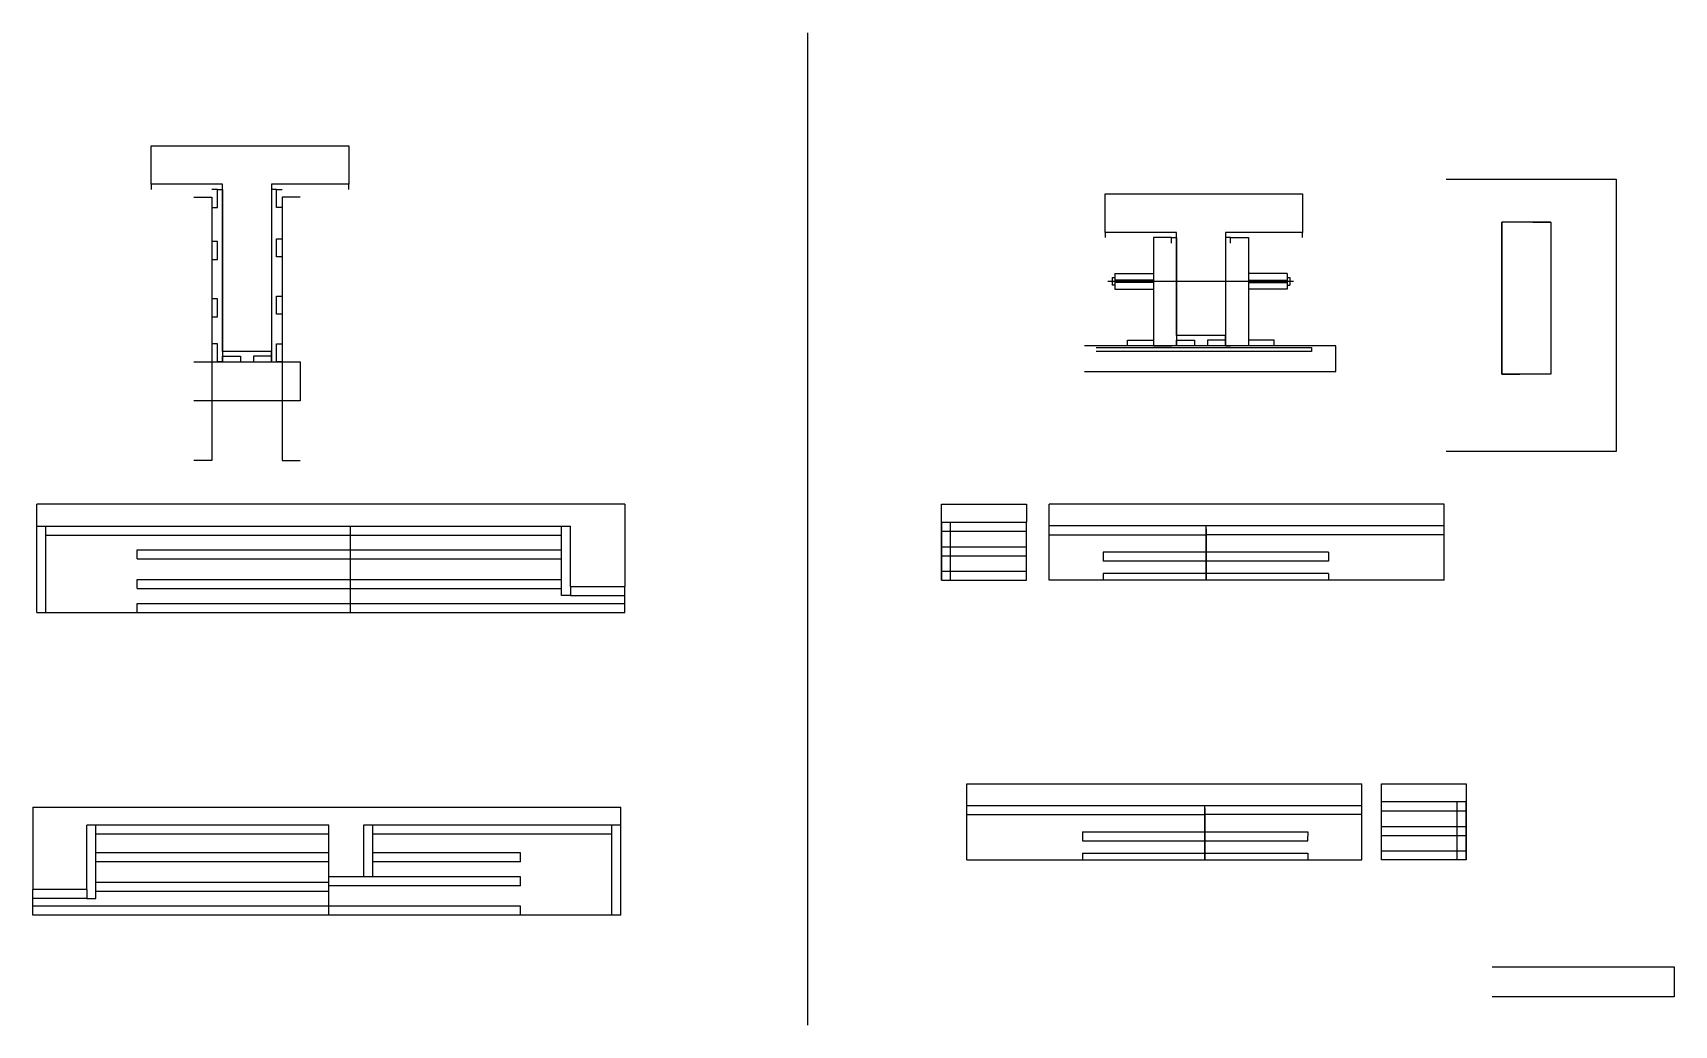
# Model space of a CAD drawing. Header units: metres. Extents: x 5060 to 6336, y 5153 to 5923.
import ezdxf

# ---------------------------------------------------------------- set-up
doc = ezdxf.new("R2010")
doc.units = ezdxf.units.M
for name, color, linetype in [('barrote', 7, 'Continuous'), ('CONCRETO', 7, 'Continuous'), ('COTA', 7, 'Continuous'), ('Cotas', 7, 'Continuous'), ('Madeira', 7, 'Continuous'), ('Painéis', 7, 'Continuous'), ('SARR_2.2x7', 7, 'Continuous'), ('SARR_3.5x7', 7, 'Continuous'), ('SCO-___-LAJ', 7, 'Continuous'), ('TENSOR', 7, 'Continuous'), ('Texto Seção', 7, 'Continuous')]:
    doc.layers.add(name, color=color, linetype=linetype)

msp = doc.modelspace()

# ---------------------------------------------------------------- linework, layer by layer
at = {"color": 7, "lineweight": 25}
for p, q in [((5899.4, 5733.4), (5899.4, 5727.4)), ((5899.4, 5733.4), (5901.4, 5733.4)), ((5901.4, 5736.4), (5901.4, 5724.4)), ((5901.4, 5736.4), (5931.4, 5736.4)), ((5931.4, 5731.4), (5901.4, 5731.4)), ((5931.4, 5729.4), (5901.4, 5729.4)), ((6035.4, 5736.4), (6005.4, 5736.4)), ((6005.4, 5731.4), (6035.4, 5731.4)), ((6005.4, 5729.4), (6035.4, 5729.4)), ((6035.4, 5736.4), (6035.4, 5724.4)), ((6035.4, 5733.4), (6037.4, 5733.4)), ((6037.4, 5733.4), (6037.4, 5727.4)), ((5901.4, 5727.4), (5899.4, 5727.4)), ((5901.4, 5724.4), (5931.4, 5724.4)), ((6035.4, 5724.4), (6005.4, 5724.4)), ((6035.4, 5727.4), (6037.4, 5727.4))]:
    msp.add_line(p, q, dxfattribs=at)
at = {"layer": 'barrote', "color": 7, "lineweight": 25}
msp.add_lwpolyline([(5877.9, 5660.4), (6073.1, 5660.4), (6073.1, 5680.4), (5877.9, 5680.4)], dxfattribs=at)
at = {"layer": 'CONCRETO', "color": 7, "lineweight": 25}
for points in [[(5152.4, 5805.8), (5152.4, 5835.8), (5306, 5835.8), (5306, 5805.8), (5246, 5805.8), (5246, 5675.8), (5208, 5675.8), (5208, 5805.8)], [(5893.8, 5768.4), (5893.8, 5798.4), (6047.4, 5798.4), (6047.4, 5768.4), (5987.4, 5768.4), (5987.4, 5688.4), (5949.4, 5688.4), (5949.4, 5768.4)]]:
    msp.add_lwpolyline(points, dxfattribs=at)
at = {"layer": 'COTA', "color": 7, "lineweight": 25}
for p, q in [((5662.7, 5923.4), (5662.7, 5152.7)), ((5063.5, 5540.3), (5063.5, 5557.3)), ((5520.5, 5557.3), (5063.5, 5557.3)), ((5520.5, 5557.3), (5520.5, 5493.3)), ((5766.7, 5543.4), (5766.7, 5557.4)), ((5766.7, 5557.4), (5832.7, 5557.4)), ((5832.7, 5557.4), (5832.7, 5543.4)), ((6157.4, 5557.4), (5850.4, 5557.4)), ((5850.4, 5540.4), (5850.4, 5557.4)), ((6157.4, 5540.4), (6157.4, 5557.4)), ((5786.3, 5340.2), (6093.3, 5340.2)), ((5786.3, 5323.2), (5786.3, 5340.2)), ((6093.3, 5323.2), (6093.3, 5340.2)), ((6108.6, 5326.2), (6108.6, 5340.2)), ((6108.6, 5340.2), (6174.6, 5340.2)), ((6174.6, 5340.2), (6174.6, 5326.2)), ((5060.5, 5322), (5060.5, 5258)), ((5060.5, 5322), (5517.5, 5322)), ((5517.5, 5308), (5517.5, 5322))]:
    msp.add_line(p, q, dxfattribs=at)
at = {"layer": 'Cotas', "color": 7, "lineweight": 25}
msp.add_lwpolyline([(6158.9, 5809.8), (6291.2, 5809.8), (6291.2, 5598.2), (6158.9, 5598.2)], dxfattribs=at)
at = {"layer": 'Madeira', "color": 7, "lineweight": 25}
for points in [[(5199.6, 5787.8), (5204, 5787.8), (5204, 5801.8), (5199.6, 5801.8)], [(5254.4, 5787.8), (5250, 5787.8), (5250, 5801.8), (5254.4, 5801.8)], [(5199.6, 5747.4), (5204, 5747.4), (5204, 5761.4), (5199.6, 5761.4)], [(5254.4, 5749.4), (5250, 5749.4), (5250, 5763.4), (5254.4, 5763.4)], [(5945.4, 5760), (5945.4, 5764.4), (5931.4, 5764.4), (5931.4, 5760)], [(5945.4, 5764.4), (5931.4, 5764.4), (5931.4, 5680.4), (5945.4, 5680.4)], [(5991.4, 5760), (5991.4, 5764.4), (6005.4, 5764.4), (6005.4, 5760)], [(5991.4, 5764.4), (6005.4, 5764.4), (6005.4, 5680.4), (5991.4, 5680.4)], [(5199.6, 5702.8), (5204, 5702.8), (5204, 5716.8), (5199.6, 5716.8)], [(5254.4, 5704.8), (5250, 5704.8), (5250, 5718.8), (5254.4, 5718.8)], [(5199.6, 5667.8), (5204, 5667.8), (5204, 5681.8), (5199.6, 5681.8)], [(5254.4, 5667.8), (5250, 5667.8), (5250, 5681.8), (5254.4, 5681.8)], [(5911.4, 5680.4), (5911.4, 5684.8), (5931.4, 5684.8), (5931.4, 5680.4)], [(5949.4, 5680.4), (5949.4, 5684.8), (5963.4, 5684.8), (5963.4, 5680.4)], [(5987.4, 5680.4), (5987.4, 5684.8), (5973.4, 5684.8), (5973.4, 5680.4)], [(6025.4, 5680.4), (6025.4, 5684.8), (6005.4, 5684.8), (6005.4, 5680.4)], [(5208, 5667.8), (5208, 5672.2), (5222, 5672.2), (5222, 5667.8)], [(5246, 5667.8), (5246, 5672.2), (5232, 5672.2), (5232, 5667.8)]]:
    msp.add_lwpolyline(points, dxfattribs=at)
at = {"layer": 'Painéis', "color": 7, "lineweight": 25}
for p, q in [((6240.3, 5776.4), (6202.3, 5776.4)), ((6202.3, 5658.4), (6202.3, 5776.4)), ((6240.3, 5776.4), (6240.3, 5658.4)), ((6240.3, 5658.4), (6202.3, 5658.4)), ((5063.5, 5540.3), (5478.5, 5540.3)), ((5063.5, 5473.3), (5063.5, 5540.3)), ((5307.5, 5473.3), (5307.5, 5540.3)), ((5478.5, 5493.3), (5478.5, 5540.3)), ((5766.7, 5543.4), (5832.7, 5543.4)), ((5766.7, 5498.4), (5766.7, 5543.4)), ((5832.7, 5498.4), (5832.7, 5543.4)), ((6157.4, 5540.4), (5850.4, 5540.4)), ((5850.4, 5498.4), (5850.4, 5540.4)), ((5972.4, 5498.4), (5972.4, 5540.4)), ((6157.4, 5498.4), (6157.4, 5540.4)), ((5766.7, 5498.4), (5832.7, 5498.4)), ((6157.4, 5498.4), (5850.4, 5498.4)), ((5478.5, 5493.3), (5520.5, 5493.3)), ((5520.5, 5473.3), (5520.5, 5493.3)), ((5063.5, 5473.3), (5520.5, 5473.3)), ((5786.3, 5323.2), (6093.3, 5323.2)), ((5786.3, 5281.2), (5786.3, 5323.2)), ((5971.3, 5281.2), (5971.3, 5323.2)), ((6093.3, 5281.2), (6093.3, 5323.2)), ((6174.6, 5326.2), (6108.6, 5326.2)), ((6108.6, 5281.2), (6108.6, 5326.2)), ((6174.6, 5281.2), (6174.6, 5326.2)), ((5290.5, 5308), (5102.5, 5308)), ((5102.5, 5258), (5102.5, 5308)), ((5290.5, 5238), (5290.5, 5308)), ((5517.5, 5308), (5317.5, 5308)), ((5317.5, 5308), (5317.5, 5268)), ((5517.5, 5238), (5517.5, 5308)), ((5786.3, 5281.2), (6093.3, 5281.2)), ((6174.6, 5281.2), (6108.6, 5281.2)), ((5060.5, 5238), (5060.5, 5258)), ((5102.5, 5258), (5060.5, 5258)), ((5317.5, 5268), (5290.5, 5268)), ((5517.5, 5238), (5060.5, 5238))]:
    msp.add_line(p, q, dxfattribs=at)
for points in [[(5208, 5801.8), (5208, 5805.8), (5152.4, 5805.8), (5152.4, 5801.8)], [(5306, 5801.8), (5306, 5805.8), (5246, 5805.8), (5246, 5801.8)], [(5204, 5801.8), (5208, 5801.8), (5208, 5667.8), (5204, 5667.8)], [(5250, 5801.8), (5246, 5801.8), (5246, 5667.8), (5250, 5667.8)], [(5949.4, 5764.4), (5949.4, 5768.4), (5893.8, 5768.4), (5893.8, 5764.4)], [(6047.4, 5764.4), (6047.4, 5768.4), (5987.4, 5768.4), (5987.4, 5764.4)], [(5945.4, 5764.4), (5949.4, 5764.4), (5949.4, 5680.4), (5945.4, 5680.4)], [(5991.4, 5764.4), (5987.4, 5764.4), (5987.4, 5680.4), (5991.4, 5680.4)], [(5987.4, 5684.8), (5987.4, 5688.4), (5949.4, 5688.4), (5949.4, 5684.8)], [(5246, 5672.2), (5246, 5675.8), (5208, 5675.8), (5208, 5672.2)]]:
    msp.add_lwpolyline(points, dxfattribs=at)
at = {"layer": 'SARR_2.2x7', "color": 7, "lineweight": 25}
for p, q in [((5070.5, 5473.3), (5070.5, 5540.3)), ((5471.5, 5486.3), (5471.5, 5540.3)), ((5766.7, 5536.4), (5832.7, 5536.4)), ((5773.7, 5498.4), (5773.7, 5543.4)), ((5070.5, 5533.3), (5307.5, 5533.3)), ((5307.5, 5533.3), (5471.5, 5533.3)), ((5766.7, 5524.1), (5832.7, 5524.1)), ((5850.4, 5533.4), (5972.4, 5533.4)), ((6157.4, 5533.4), (5972.4, 5533.4)), ((5141.5, 5521.8), (5307.5, 5521.8)), ((5141.5, 5514.8), (5141.5, 5521.8)), ((5141.5, 5514.8), (5307.5, 5514.8)), ((5307.5, 5521.8), (5471.5, 5521.8)), ((5307.5, 5514.8), (5471.5, 5514.8)), ((5766.7, 5517.1), (5832.7, 5517.1)), ((5972.4, 5520), (5892.3, 5520)), ((5892.3, 5520), (5892.4, 5513.1)), ((5972.4, 5513), (5892.3, 5513)), ((6067.4, 5520), (5972.4, 5520)), ((6067.4, 5513), (5972.4, 5513)), ((6067.4, 5520), (6067.4, 5513.1)), ((5141.5, 5498.8), (5307.5, 5498.8)), ((5141.5, 5491.8), (5141.5, 5498.8)), ((5307.5, 5498.8), (5471.5, 5498.8)), ((5766.7, 5505.4), (5832.7, 5505.4)), ((5972.4, 5503.4), (5892.3, 5503.4)), ((5892.3, 5503.4), (5892.3, 5498.4)), ((6067.4, 5503.4), (5972.4, 5503.4)), ((6067.4, 5503.4), (6067.4, 5498.4)), ((5141.5, 5491.8), (5307.5, 5491.8)), ((5307.5, 5491.8), (5471.5, 5491.8)), ((5478.5, 5486.3), (5471.5, 5486.3)), ((5478.5, 5493.3), (5478.5, 5486.3)), ((5478.5, 5486.3), (5520.5, 5486.3)), ((5141.5, 5480.3), (5307.5, 5480.3)), ((5141.5, 5473.3), (5141.5, 5480.3)), ((5307.5, 5480.3), (5520.5, 5480.3)), ((6167.6, 5281.2), (6167.6, 5326.2)), ((5109.5, 5251), (5109.5, 5308)), ((5324.5, 5308), (5324.5, 5268)), ((5510.5, 5238), (5510.5, 5308)), ((5786.3, 5316.2), (5971.3, 5316.2)), ((6093.3, 5316.2), (5971.3, 5316.2)), ((6108.6, 5319.2), (6174.6, 5319.2)), ((6108.6, 5306.9), (6174.6, 5306.9)), ((5290.5, 5301), (5109.5, 5301)), ((5510.5, 5301), (5324.5, 5301)), ((5876.3, 5302.8), (5971.3, 5302.8)), ((5876.3, 5302.8), (5876.3, 5295.9)), ((5876.3, 5295.8), (5971.3, 5295.8)), ((5971.3, 5302.8), (6051.4, 5302.8)), ((5971.3, 5295.8), (6051.4, 5295.8)), ((6051.4, 5302.8), (6051.3, 5295.9)), ((6108.6, 5299.9), (6174.6, 5299.9)), ((5290.5, 5286.5), (5109.5, 5286.5)), ((5439.5, 5286.5), (5324.5, 5286.5)), ((5439.5, 5279.5), (5439.5, 5286.5)), ((5876.3, 5286.2), (5971.3, 5286.2)), ((5876.3, 5286.2), (5876.3, 5281.2)), ((5971.3, 5286.2), (6051.4, 5286.2)), ((6051.4, 5286.2), (6051.4, 5281.2)), ((6108.6, 5288.2), (6174.6, 5288.2)), ((5290.5, 5279.5), (5109.5, 5279.5)), ((5439.5, 5279.5), (5324.5, 5279.5)), ((5102.5, 5258), (5102.5, 5251)), ((5290.5, 5263.5), (5109.5, 5263.5)), ((5290.5, 5256.5), (5109.5, 5256.5)), ((5439.5, 5268), (5290.5, 5268)), ((5439.5, 5261), (5290.5, 5261)), ((5439.5, 5261), (5439.5, 5268)), ((5102.5, 5251), (5060.5, 5251)), ((5290.5, 5245), (5060.5, 5245)), ((5102.5, 5251), (5109.5, 5251)), ((5439.5, 5245), (5290.5, 5245)), ((5439.5, 5238), (5439.5, 5245))]:
    msp.add_line(p, q, dxfattribs=at)
for points in [[(6216.3, 5776.4), (6202.3, 5776.4), (6202.3, 5658.4), (6216.3, 5658.4)], [(6226.3, 5776.4), (6240.3, 5776.4), (6240.3, 5658.4), (6226.3, 5658.4)]]:
    msp.add_lwpolyline(points, dxfattribs=at)
at = {"layer": 'SARR_3.5x7', "color": 7, "lineweight": 25}
for p, q in [((5766.7, 5543.4), (5766.7, 5498.4)), ((5972.4, 5538.2), (5972.4, 5498.4)), ((5971.3, 5321), (5971.3, 5281.2)), ((6174.6, 5326.2), (6174.6, 5281.2))]:
    msp.add_line(p, q, dxfattribs=at)
for points in [[(5185.6, 5795.8), (5199.6, 5795.8), (5199.6, 5591.3), (5185.6, 5591.3)], [(5268.4, 5795.8), (5254.4, 5795.8), (5254.4, 5591.3), (5268.4, 5591.3)], [(5185.6, 5667.8), (5268.4, 5667.8), (5268.4, 5637.7), (5185.6, 5637.7)]]:
    msp.add_lwpolyline(points, dxfattribs=at)
at = {"layer": 'SCO-___-LAJ', "color": 7, "lineweight": 25}
msp.add_lwpolyline([(5886.9, 5679.1), (6054.2, 5679.1), (6054.2, 5675.9), (5886.9, 5675.9)], dxfattribs=at)
at = {"layer": 'TENSOR', "color": 7, "lineweight": 25}
msp.add_line((6040.4, 5730.4), (5896.1, 5730.4), dxfattribs=at)
at = {"layer": 'Texto Seção', "color": 7, "lineweight": 25}
msp.add_lwpolyline([(6194.7, 5198), (6336.2, 5198), (6336.2, 5174.8), (6194.7, 5174.8)], dxfattribs=at)

doc.saveas('drawing.dxf')
